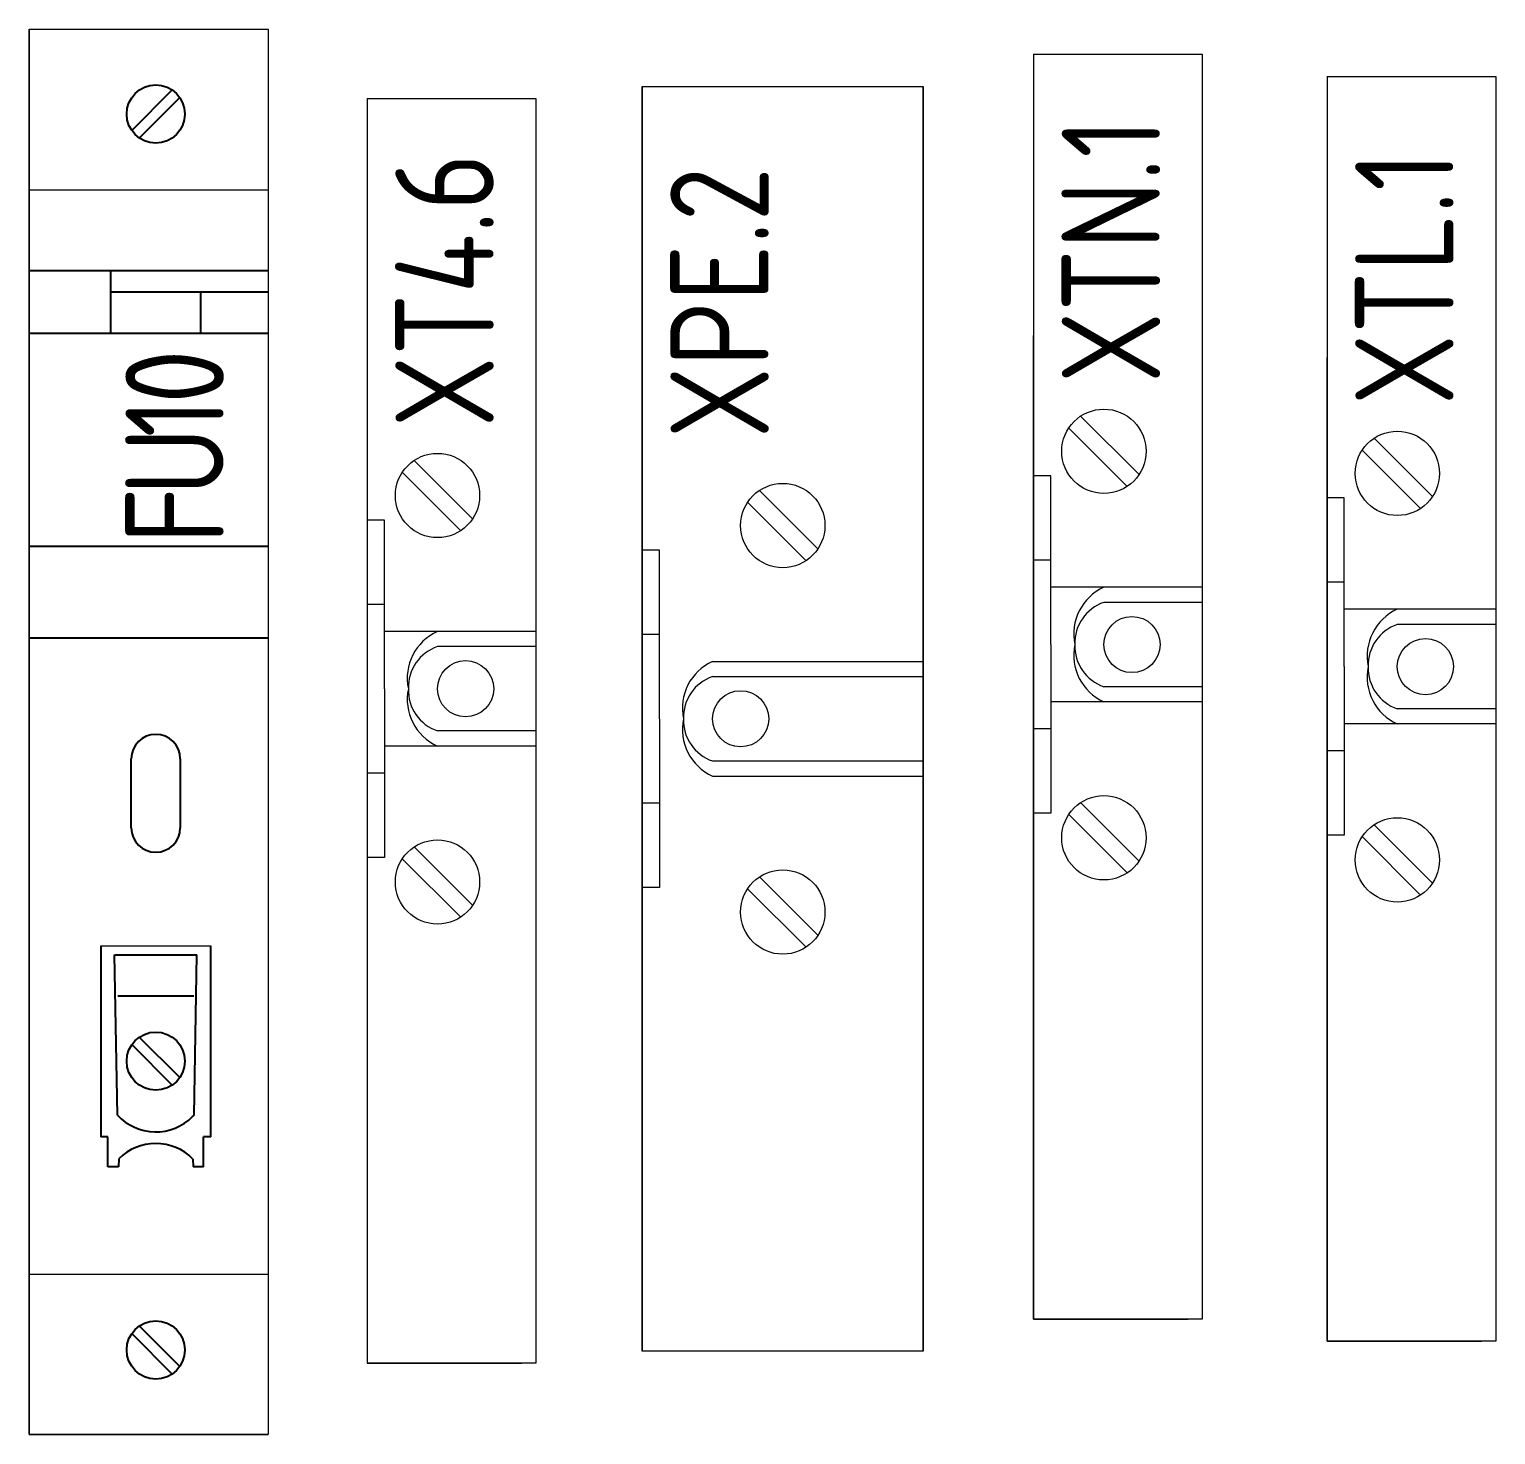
# Model space of a CAD drawing. Header units: millimetres. Extents: x 3520 to 8864, y 403 to 1747.
# Drawn here: x 5827.2 to 5879.3, y 1232 to 1282 of the extents above; entities that cross this region are included whole.
import ezdxf

# ---------------------------------------------------------------- set-up
doc = ezdxf.new("R2010")
doc.units = ezdxf.units.MM
doc.layers.add('1', color=1, linetype='Continuous')
doc.layers.add('Стерка', color=7, linetype='Continuous', lineweight=15)
doc.styles.add('ГОСТ В', font='GOST_0.TTF', dxfattribs={"height": 3.5})

msp = doc.modelspace()

# ---------------------------------------------------------------- linework, layer by layer
at = {"color": 7}
for p, q in [((5827.159, 1273.394, 1518.358), (5835.659, 1273.394, 1518.358)), ((5830.294, 1243.343, 1518.358), (5830.194, 1249.046, 1518.358)), ((5833.024, 1243.343, 1518.358), (5833.124, 1249.046, 1518.358)), ((5830.334, 1241.504, 1518.358), (5829.958, 1241.504, 1518.358)), ((5833.361, 1241.504, 1518.358), (5832.984, 1241.504, 1518.358))]:
    msp.add_line(p, q, dxfattribs=at)
msp.add_arc((5831.659, 1240.483, 1518.358), 1.851, 44.8532, 135.1468, dxfattribs=at)
at = {"layer": '1', "color": 7}
for p, q in [((5830.814, 1278.382, 1518.358), (5832.235, 1279.803, 1518.358)), ((5832.504, 1279.533, 1518.358), (5831.084, 1278.113, 1518.358)), ((5830.054, 1271.152, 1518.358), (5830.054, 1273.394, 1518.358)), ((5835.659, 1272.622, 1518.358), (5830.054, 1272.622, 1518.358)), ((5833.265, 1271.154, 1518.358), (5833.265, 1272.622, 1518.358)), ((5835.659, 1271.152, 1518.358), (5827.159, 1271.152, 1518.358)), ((5827.159, 1263.584, 1518.358), (5835.659, 1263.584, 1518.358)), ((5827.159, 1260.317, 1518.358), (5835.659, 1260.317, 1518.358)), ((5830.788, 1253.565, 1518.358), (5830.788, 1256.015, 1518.358)), ((5832.53, 1256.015, 1518.358), (5832.53, 1253.565, 1518.358)), ((5829.699, 1249.361, 1518.358), (5829.699, 1242.566, 1518.358)), ((5833.619, 1242.566, 1518.358), (5833.619, 1249.361, 1518.358)), ((5833.619, 1242.566, 1518.358), (5833.619, 1249.361, 1518.358)), ((5830.194, 1249.046, 1518.358), (5833.124, 1249.046, 1518.358)), ((5833.009, 1247.575, 1518.358), (5830.31, 1247.575, 1518.358)), ((5832.504, 1244.686, 1518.358), (5831.084, 1246.106, 1518.358)), ((5830.814, 1245.837, 1518.358), (5832.235, 1244.416, 1518.358)), ((5829.958, 1242.566, 1518.358), (5829.699, 1242.566, 1518.358)), ((5829.958, 1241.504, 1518.358), (5829.958, 1242.566, 1518.358)), ((5833.361, 1241.504, 1518.358), (5833.361, 1242.566, 1518.358)), ((5833.619, 1242.566, 1518.358), (5833.361, 1242.566, 1518.358)), ((5830.347, 1241.789, 1518.358), (5830.334, 1241.504, 1518.358)), ((5832.972, 1241.789, 1518.358), (5832.984, 1241.504, 1518.358)), ((5830.814, 1235.561, 1518.358), (5832.235, 1234.14, 1518.358)), ((5832.504, 1234.41, 1518.358), (5831.084, 1235.83, 1518.358))]:
    msp.add_line(p, q, dxfattribs=at)
for centre in [(5831.659, 1278.958, 1518.358), (5831.659, 1245.261, 1518.358), (5831.659, 1234.985, 1518.358)]:
    msp.add_circle(centre, 1.035, dxfattribs=at)
for centre, radius, start, end in [((5831.659, 1256.015, 1518.358), 0.871, 0, 180), ((5831.659, 1253.565, 1518.358), 0.871, 180, 0), ((5831.659, 1244.594, 1518.358), 1.851, 222.5108, 315.0956), ((5831.659, 1244.594, 1518.358), 1.851, 315.0956, 317.4892)]:
    msp.add_arc(centre, radius, start, end, dxfattribs=at)
at = {"layer": 'Стерка', "color": 7}
for p, q in [((5827.159, 1281.972, 1518.358), (5827.159, 1231.972, 1518.358)), ((5827.159, 1231.972, 1518.358), (5827.159, 1281.972, 1518.358)), ((5827.159, 1231.972, 1518.358), (5827.159, 1281.972, 1518.358)), ((5827.159, 1281.972, 1518.358), (5827.159, 1231.972, 1518.358)), ((5827.159, 1281.972, 1518.358), (5827.159, 1231.972, 1518.358)), ((5827.159, 1281.972, 1518.358), (5827.159, 1232.046, 1518.358)), ((5827.159, 1232.344, 1518.358), (5827.159, 1281.972, 1518.358)), ((5827.159, 1281.972, 1518.358), (5827.159, 1231.972, 1518.358)), ((5827.159, 1281.972, 1518.358), (5827.159, 1231.972, 1518.358)), ((5827.159, 1231.972, 1518.358), (5827.159, 1281.972, 1518.358)), ((5827.159, 1231.972, 1518.358), (5827.159, 1281.972, 1518.358)), ((5827.159, 1281.972, 1518.358), (5827.159, 1231.972, 1518.358)), ((5827.159, 1231.972, 1518.358), (5827.159, 1281.972, 1518.358)), ((5827.159, 1231.972, 1518.358), (5827.159, 1281.972, 1518.358)), ((5827.159, 1281.972, 1518.358), (5827.159, 1231.972, 1518.358)), ((5827.159, 1281.972, 1518.358), (5835.659, 1281.972, 1518.358)), ((5835.659, 1281.972, 1518.358), (5835.659, 1231.972, 1518.358)), ((5862.895, 1281.083, 1518.358), (5862.895, 1236.083, 1518.358)), ((5862.895, 1281.083, 1518.358), (5862.895, 1236.083, 1518.358)), ((5862.895, 1281.083, 1518.358), (5868.895, 1281.083, 1518.358)), ((5868.895, 1281.083, 1518.358), (5868.895, 1236.083, 1518.358)), ((5868.895, 1281.083, 1518.358), (5868.895, 1236.083, 1518.358)), ((5848.97, 1279.942, 1518.358), (5848.97, 1234.942, 1518.358)), ((5848.97, 1234.942, 1518.358), (5848.97, 1279.942, 1518.358)), ((5848.97, 1234.942, 1518.358), (5848.97, 1279.942, 1518.358)), ((5848.97, 1279.942, 1518.358), (5858.97, 1279.942, 1518.358)), ((5858.97, 1279.942, 1518.358), (5858.97, 1234.942, 1518.358)), ((5858.97, 1234.942, 1518.358), (5858.97, 1279.942, 1518.358)), ((5858.97, 1234.942, 1518.358), (5858.97, 1279.942, 1518.358)), ((5873.336, 1280.297, 1518.358), (5873.336, 1235.297, 1518.358)), ((5873.336, 1280.297, 1518.358), (5873.336, 1235.297, 1518.358)), ((5873.336, 1280.297, 1518.358), (5879.336, 1280.297, 1518.358)), ((5879.336, 1280.297, 1518.358), (5879.336, 1235.297, 1518.358)), ((5879.336, 1280.297, 1518.358), (5879.336, 1235.297, 1518.358)), ((5827.159, 1279.844, 1518.358), (5827.159, 1234.844, 1518.358)), ((5827.159, 1279.844, 1518.358), (5827.159, 1234.844, 1518.358)), ((5827.159, 1279.77, 1518.358), (5827.159, 1234.77, 1518.358)), ((5827.159, 1279.77, 1518.358), (5827.159, 1234.77, 1518.358)), ((5827.159, 1279.546, 1518.358), (5827.159, 1234.546, 1518.358)), ((5827.159, 1279.546, 1518.358), (5827.159, 1234.546, 1518.358)), ((5827.159, 1279.472, 1518.358), (5827.159, 1234.472, 1518.358)), ((5827.159, 1279.472, 1518.358), (5827.159, 1234.472, 1518.358)), ((5839.183, 1279.51, 1518.358), (5839.183, 1234.51, 1518.358)), ((5839.183, 1279.51, 1518.358), (5839.183, 1234.51, 1518.358)), ((5839.183, 1279.51, 1518.358), (5845.183, 1279.51, 1518.358)), ((5845.183, 1279.51, 1518.358), (5845.183, 1234.51, 1518.358)), ((5845.183, 1279.51, 1518.358), (5845.183, 1234.51, 1518.358)), ((5827.159, 1278.344, 1518.358), (5827.159, 1236.344, 1518.358)), ((5827.159, 1278.344, 1518.358), (5827.159, 1236.344, 1518.358)), ((5827.159, 1278.046, 1518.358), (5827.159, 1236.046, 1518.358)), ((5827.159, 1278.046, 1518.358), (5827.159, 1236.046, 1518.358)), ((5827.159, 1276.261, 1518.358), (5835.659, 1276.261, 1518.358)), ((5862.895, 1276.083, 1518.358), (5862.895, 1241.083, 1518.358)), ((5862.895, 1276.083, 1518.358), (5862.895, 1241.083, 1518.358)), ((5873.336, 1275.297, 1518.358), (5873.336, 1240.297, 1518.358)), ((5873.336, 1275.297, 1518.358), (5873.336, 1240.297, 1518.358)), ((5827.159, 1274.844, 1518.358), (5827.159, 1239.844, 1518.358)), ((5827.159, 1274.844, 1518.358), (5827.159, 1239.844, 1518.358)), ((5827.159, 1274.77, 1518.358), (5827.159, 1239.77, 1518.358)), ((5827.159, 1274.77, 1518.358), (5827.159, 1239.77, 1518.358)), ((5827.159, 1274.77, 1518.358), (5827.159, 1239.77, 1518.358)), ((5827.159, 1274.546, 1518.358), (5827.159, 1239.546, 1518.358)), ((5827.159, 1274.546, 1518.358), (5827.159, 1239.546, 1518.358)), ((5827.159, 1274.472, 1518.358), (5827.159, 1239.472, 1518.358)), ((5827.159, 1274.472, 1518.358), (5827.159, 1239.472, 1518.358)), ((5827.159, 1274.472, 1518.358), (5827.159, 1239.472, 1518.358)), ((5862.895, 1236.083, 1518.358), (5862.895, 1271.083, 1518.358)), ((5862.895, 1236.083, 1518.358), (5862.895, 1271.083, 1518.358)), ((5873.336, 1235.297, 1518.358), (5873.336, 1270.297, 1518.358)), ((5873.336, 1235.297, 1518.358), (5873.336, 1270.297, 1518.358)), ((5827.159, 1234.844, 1518.358), (5827.159, 1269.844, 1518.358)), ((5827.159, 1234.844, 1518.358), (5827.159, 1269.844, 1518.358)), ((5827.159, 1234.77, 1518.358), (5827.159, 1269.77, 1518.358)), ((5827.159, 1234.77, 1518.358), (5827.159, 1269.77, 1518.358)), ((5827.159, 1234.77, 1518.358), (5827.159, 1269.77, 1518.358)), ((5827.159, 1234.546, 1518.358), (5827.159, 1269.546, 1518.358)), ((5827.159, 1234.546, 1518.358), (5827.159, 1269.546, 1518.358)), ((5827.159, 1234.472, 1518.358), (5827.159, 1269.472, 1518.358)), ((5827.159, 1234.472, 1518.358), (5827.159, 1269.472, 1518.358)), ((5827.159, 1234.472, 1518.358), (5827.159, 1269.472, 1518.358)), ((5864.568, 1268.21, 1518.358), (5866.647, 1266.132, 1518.358)), ((5864.144, 1267.786, 1518.358), (5866.223, 1265.707, 1518.358)), ((5875.009, 1267.424, 1518.358), (5877.087, 1265.346, 1518.358)), ((5874.584, 1267, 1518.358), (5876.663, 1264.922, 1518.358)), ((5840.856, 1266.637, 1518.358), (5842.934, 1264.559, 1518.358)), ((5840.431, 1266.213, 1518.358), (5842.51, 1264.134, 1518.358)), ((5863.509, 1266.083, 1518.358), (5862.895, 1266.083, 1518.358)), ((5863.509, 1263.083, 1518.358), (5863.509, 1266.083, 1518.358)), ((5853.143, 1265.569, 1518.358), (5855.222, 1263.491, 1518.358)), ((5873.949, 1265.297, 1518.358), (5873.336, 1265.297, 1518.358)), ((5873.949, 1262.297, 1518.358), (5873.949, 1265.297, 1518.358)), ((5852.719, 1265.145, 1518.358), (5854.797, 1263.066, 1518.358)), ((5839.796, 1264.51, 1518.358), (5839.183, 1264.51, 1518.358)), ((5839.796, 1261.51, 1518.358), (5839.796, 1264.51, 1518.358)), ((5849.584, 1263.442, 1518.358), (5848.97, 1263.442, 1518.358)), ((5849.584, 1260.442, 1518.358), (5849.584, 1263.442, 1518.358)), ((5862.895, 1253.583, 1518.358), (5862.895, 1263.583, 1518.358)), ((5862.895, 1253.583, 1518.358), (5862.895, 1263.583, 1518.358)), ((5863.509, 1263.083, 1518.358), (5862.895, 1263.083, 1518.358)), ((5863.509, 1260.083, 1518.358), (5863.509, 1263.083, 1518.358)), ((5873.336, 1252.797, 1518.358), (5873.336, 1262.797, 1518.358)), ((5873.336, 1252.797, 1518.358), (5873.336, 1262.797, 1518.358)), ((5827.159, 1252.344, 1518.358), (5827.159, 1262.344, 1518.358)), ((5827.159, 1252.344, 1518.358), (5827.159, 1262.344, 1518.358)), ((5827.159, 1252.27, 1518.358), (5827.159, 1262.27, 1518.358)), ((5827.159, 1252.27, 1518.358), (5827.159, 1262.27, 1518.358)), ((5827.159, 1252.27, 1518.358), (5827.159, 1262.27, 1518.358)), ((5873.949, 1262.297, 1518.358), (5873.336, 1262.297, 1518.358)), ((5873.949, 1259.297, 1518.358), (5873.949, 1262.297, 1518.358)), ((5827.159, 1252.046, 1518.358), (5827.159, 1262.046, 1518.358)), ((5827.159, 1252.046, 1518.358), (5827.159, 1262.046, 1518.358)), ((5827.159, 1251.972, 1518.358), (5827.159, 1261.972, 1518.358)), ((5827.159, 1251.972, 1518.358), (5827.159, 1261.972, 1518.358)), ((5827.159, 1251.972, 1518.358), (5827.159, 1261.972, 1518.358)), ((5868.895, 1262.124, 1518.358), (5863.509, 1262.124, 1518.358)), ((5839.796, 1261.51, 1518.358), (5839.183, 1261.51, 1518.358)), ((5839.796, 1258.51, 1518.358), (5839.796, 1261.51, 1518.358)), ((5868.895, 1261.583, 1518.358), (5865.395, 1261.583, 1518.358)), ((5879.336, 1261.338, 1518.358), (5873.949, 1261.338, 1518.358)), ((5879.336, 1260.797, 1518.358), (5875.836, 1260.797, 1518.358)), ((5845.183, 1260.55, 1518.358), (5839.796, 1260.55, 1518.358)), ((5849.584, 1260.442, 1518.358), (5848.97, 1260.442, 1518.358)), ((5849.584, 1257.442, 1518.358), (5849.584, 1260.442, 1518.358)), ((5863.509, 1260.083, 1518.358), (5863.509, 1257.083, 1518.358)), ((5845.183, 1260.01, 1518.358), (5841.683, 1260.01, 1518.358)), ((5851.47, 1259.483, 1518.358), (5858.97, 1259.483, 1518.358)), ((5873.949, 1259.297, 1518.358), (5873.949, 1256.297, 1518.358)), ((5839.796, 1258.51, 1518.358), (5839.796, 1255.51, 1518.358)), ((5851.47, 1258.942, 1518.358), (5858.97, 1258.942, 1518.358)), ((5862.895, 1258.583, 1518.358), (5862.895, 1248.583, 1518.358)), ((5862.895, 1258.583, 1518.358), (5862.895, 1248.583, 1518.358)), ((5868.895, 1258.583, 1518.358), (5865.395, 1258.583, 1518.358)), ((5868.895, 1258.043, 1518.358), (5863.509, 1258.043, 1518.358)), ((5873.336, 1257.797, 1518.358), (5873.336, 1247.797, 1518.358)), ((5873.336, 1257.797, 1518.358), (5873.336, 1247.797, 1518.358)), ((5879.336, 1257.797, 1518.358), (5875.836, 1257.797, 1518.358)), ((5827.159, 1257.344, 1518.358), (5827.159, 1247.344, 1518.358)), ((5827.159, 1257.344, 1518.358), (5827.159, 1247.344, 1518.358)), ((5827.159, 1257.27, 1518.358), (5827.159, 1247.27, 1518.358)), ((5827.159, 1257.27, 1518.358), (5827.159, 1247.27, 1518.358)), ((5827.159, 1257.27, 1518.358), (5827.159, 1247.27, 1518.358)), ((5827.159, 1257.046, 1518.358), (5827.159, 1247.046, 1518.358)), ((5827.159, 1257.046, 1518.358), (5827.159, 1247.046, 1518.358)), ((5827.159, 1256.972, 1518.358), (5827.159, 1246.972, 1518.358)), ((5827.159, 1256.972, 1518.358), (5827.159, 1246.972, 1518.358)), ((5827.159, 1256.972, 1518.358), (5827.159, 1246.972, 1518.358)), ((5845.183, 1257.01, 1518.358), (5841.683, 1257.01, 1518.358)), ((5849.584, 1257.442, 1518.358), (5849.584, 1254.442, 1518.358)), ((5863.509, 1257.083, 1518.358), (5862.895, 1257.083, 1518.358)), ((5863.509, 1257.083, 1518.358), (5863.509, 1254.083, 1518.358)), ((5879.336, 1257.257, 1518.358), (5873.949, 1257.257, 1518.358)), ((5845.183, 1256.469, 1518.358), (5839.796, 1256.469, 1518.358)), ((5851.47, 1255.942, 1518.358), (5858.97, 1255.942, 1518.358)), ((5873.949, 1256.297, 1518.358), (5873.336, 1256.297, 1518.358)), ((5873.949, 1256.297, 1518.358), (5873.949, 1253.297, 1518.358)), ((5839.796, 1255.51, 1518.358), (5839.183, 1255.51, 1518.358)), ((5839.796, 1255.51, 1518.358), (5839.796, 1252.51, 1518.358)), ((5851.47, 1255.402, 1518.358), (5858.97, 1255.402, 1518.358)), ((5849.584, 1254.442, 1518.358), (5848.97, 1254.442, 1518.358)), ((5849.584, 1254.442, 1518.358), (5849.584, 1251.442, 1518.358)), ((5866.647, 1252.38, 1518.358), (5864.568, 1254.459, 1518.358)), ((5863.509, 1254.083, 1518.358), (5862.895, 1254.083, 1518.358)), ((5866.223, 1251.956, 1518.358), (5864.144, 1254.034, 1518.358)), ((5873.949, 1253.297, 1518.358), (5873.336, 1253.297, 1518.358)), ((5877.087, 1251.594, 1518.358), (5875.009, 1253.673, 1518.358)), ((5842.934, 1250.807, 1518.358), (5840.856, 1252.886, 1518.358)), ((5876.663, 1251.17, 1518.358), (5874.584, 1253.248, 1518.358)), ((5839.796, 1252.51, 1518.358), (5839.183, 1252.51, 1518.358)), ((5842.51, 1250.383, 1518.358), (5840.431, 1252.461, 1518.358)), ((5855.222, 1249.739, 1518.358), (5853.143, 1251.818, 1518.358)), ((5849.584, 1251.442, 1518.358), (5848.97, 1251.442, 1518.358)), ((5854.797, 1249.315, 1518.358), (5852.719, 1251.393, 1518.358)), ((5829.699, 1249.361, 1518.358), (5833.619, 1249.361, 1518.358)), ((5827.159, 1237.682, 1518.358), (5835.659, 1237.682, 1518.358)), ((5868.895, 1236.083, 1518.358), (5862.895, 1236.083, 1518.358)), ((5862.895, 1236.083, 1518.358), (5868.395, 1236.083, 1518.358)), ((5879.336, 1235.297, 1518.358), (5873.336, 1235.297, 1518.358)), ((5873.336, 1235.297, 1518.358), (5878.836, 1235.297, 1518.358)), ((5845.183, 1234.51, 1518.358), (5839.183, 1234.51, 1518.358)), ((5839.183, 1234.51, 1518.358), (5844.683, 1234.51, 1518.358)), ((5858.97, 1234.942, 1518.358), (5848.97, 1234.942, 1518.358)), ((5835.659, 1231.972, 1518.358), (5827.159, 1231.972, 1518.358)), ((5827.159, 1231.972, 1518.358), (5835.659, 1231.972, 1518.358))]:
    msp.add_line(p, q, dxfattribs=at)
for centre, radius in [((5865.395, 1266.959, 1518.358), 1.5), ((5875.836, 1266.173, 1518.358), 1.5), ((5841.683, 1265.386, 1518.358), 1.5), ((5853.97, 1264.318, 1518.358), 1.5), ((5866.395, 1260.083, 1518.358), 1), ((5866.395, 1260.083, 1518.358), 1), ((5876.836, 1259.297, 1518.358), 1), ((5876.836, 1259.297, 1518.358), 1), ((5842.683, 1258.51, 1518.358), 1), ((5842.683, 1258.51, 1518.358), 1), ((5852.47, 1257.442, 1518.358), 1), ((5852.47, 1257.442, 1518.358), 1), ((5865.395, 1253.207, 1518.358), 1.5), ((5875.836, 1252.421, 1518.358), 1.5), ((5841.683, 1251.634, 1518.358), 1.5), ((5853.97, 1250.566, 1518.358), 1.5)]:
    msp.add_circle(centre, radius, dxfattribs=at)
for centre, radius, start, end in [((5866.149, 1260.457, 1518.358), 1.829, 114.3386, 191.802), ((5865.895, 1260.13, 1518.358), 1.537, 108.9686, 181.7422), ((5876.59, 1259.671, 1518.358), 1.829, 114.3386, 191.802), ((5876.335, 1259.344, 1518.358), 1.537, 108.9686, 181.7422), ((5842.436, 1258.884, 1518.358), 1.829, 114.3386, 191.802), ((5866.149, 1259.709, 1518.358), 1.829, 168.198, 245.6614), ((5865.895, 1260.036, 1518.358), 1.537, 178.2578, 251.0314), ((5842.182, 1258.557, 1518.358), 1.537, 108.9686, 181.7422), ((5852.224, 1257.816, 1518.358), 1.829, 114.3386, 191.802), ((5876.59, 1258.923, 1518.358), 1.829, 168.198, 245.6614), ((5876.335, 1259.25, 1518.358), 1.537, 178.2578, 251.0314), ((5842.436, 1258.136, 1518.358), 1.829, 168.198, 245.6614), ((5842.182, 1258.463, 1518.358), 1.537, 178.2578, 251.0314), ((5851.97, 1257.489, 1518.358), 1.537, 108.9686, 181.7422), ((5852.224, 1257.068, 1518.358), 1.829, 168.198, 245.6614), ((5851.97, 1257.395, 1518.358), 1.537, 178.2578, 251.0314)]:
    msp.add_arc(centre, radius, start, end, dxfattribs=at)

# ---------------------------------------------------------------- texts
at = {"lineweight": 20, "insert": (5830.58, 1266.977, 1518.358), "char_height": 3.5, "width": 33.72367, "attachment_point": 2, "rotation": 90, "style": 'ГОСТ В'}
msp.add_mtext('{\\T0.75;FU10}', dxfattribs=at)
at = {"layer": 'Стерка', "color": 7, "char_height": 3.5, "attachment_point": 1, "rotation": 90, "style": 'ГОСТ В'}
for s, insert in [('XTN.1', (5863.895, 1269.381, 1518.358)), ('XT4.6', (5840.182, 1267.808, 1518.358)), ('XPE.2', (5849.97, 1267.42, 1518.358)), ('XTL.1', (5874.335, 1268.595, 1518.358))]:
    msp.add_mtext_dynamic_manual_height_columns(s, width=5, gutter_width=17.5, heights=[0], dxfattribs=dict(at, insert=insert))

doc.saveas('drawing.dxf')
